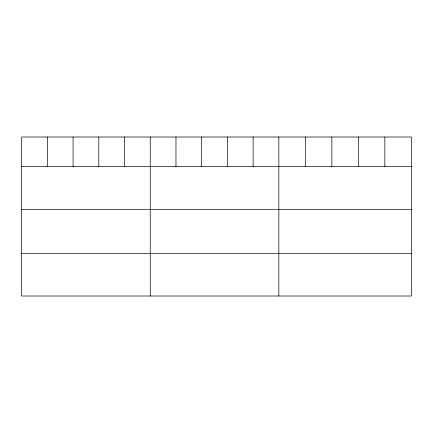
<?xml version="1.0" encoding="UTF-8"?>
<svg xmlns="http://www.w3.org/2000/svg" width="433" height="433" viewBox="0 0 433 433"><rect width="100%" height="100%" fill="white"/><g stroke="black" fill="none" stroke-linecap="round" stroke-linejoin="round"><path stroke-width="0.65" d="M411.35 166.608L411.35 296.004L21.65 296.004L21.65 136.996L411.35 136.996L411.35 166.608L21.65 166.608M21.65 209.307L411.35 209.307M21.65 253.305L411.35 253.305M384.85 136.996L384.85 166.608M358.351 136.996L358.351 166.608M331.851 136.996L331.851 166.608M305.352 136.996L305.352 166.608M278.852 136.996L278.852 296.004M253.132 136.996L253.132 166.608M227.412 136.996L227.412 166.608M201.691 136.996L201.691 166.608M175.971 136.996L175.971 166.608M150.251 136.996L150.251 296.004M124.531 136.996L124.531 166.608M98.811 136.996L98.811 166.608M73.09 136.996L73.09 166.608M47.37 136.996L47.37 166.608"/></g></svg>
